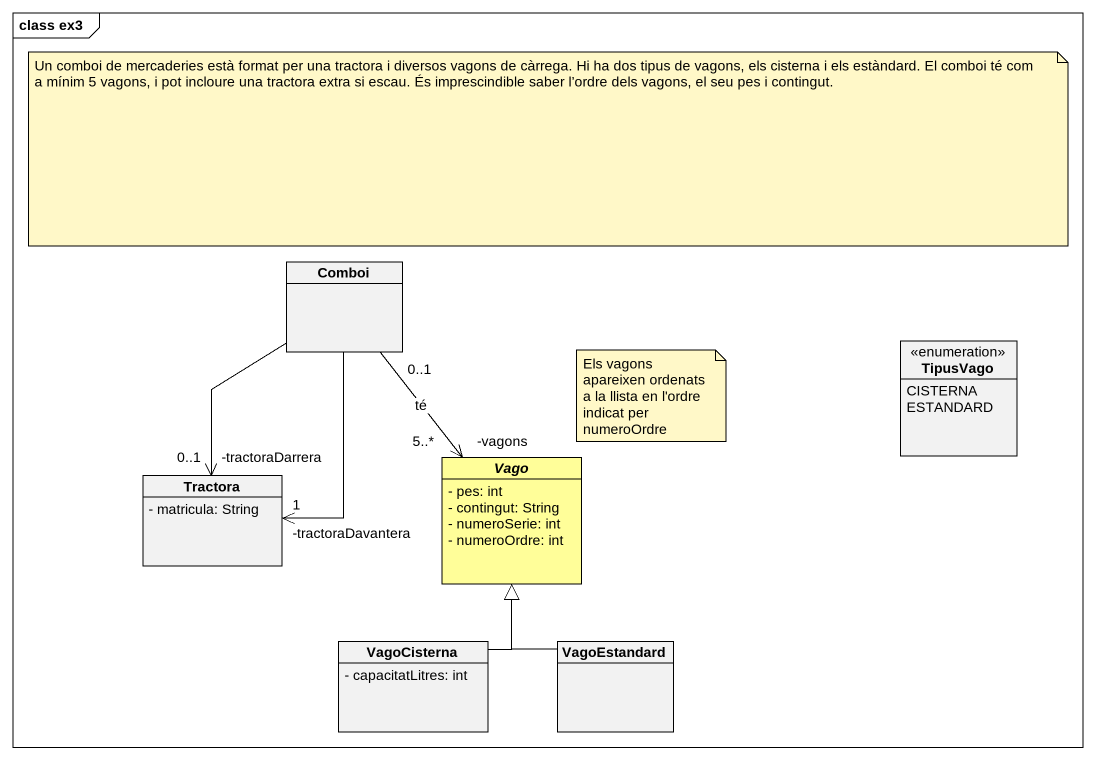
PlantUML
@startuml
mainframe class ex3
hide circle
hide empty members
skinparam classAttributeIconSize 0
class Comboi
enum TipusVago {
  CISTERNA
  ESTANDARD
}
class Tractora {
  - matricula: String
}
abstract class Vago #FFFE99 {
  - pes: int
  - contingut: String
  - numeroSerie: int
  - numeroOrdre: int
}
class VagoCisterna {
  - capacitatLitres: int
}
class VagoEstandard
Comboi --> "-tractoraDavantera\n1" Tractora
Comboi --> "-tractoraDarrera\n0..1" Tractora
Comboi "0..1" --> "-vagons\n5..*" Vago : té
VagoCisterna -up-|> Vago
VagoEstandard -up-|> Vago
note as N1
  Un comboi de mercaderies està format per una tractora i diversos vagons de càrrega. Hi ha dos tipus de vagons, els cisterna i els estàndard. El comboi té com a mínim 5 vagons, i pot incloure una tractora extra si escau. És imprescindible saber l’ordre dels vagons, el seu pes i contingut.
end note
note as N2
  Els vagons apareixen ordenats a la llista en l'ordre indicat per numeroOrdre
end note
@enduml
